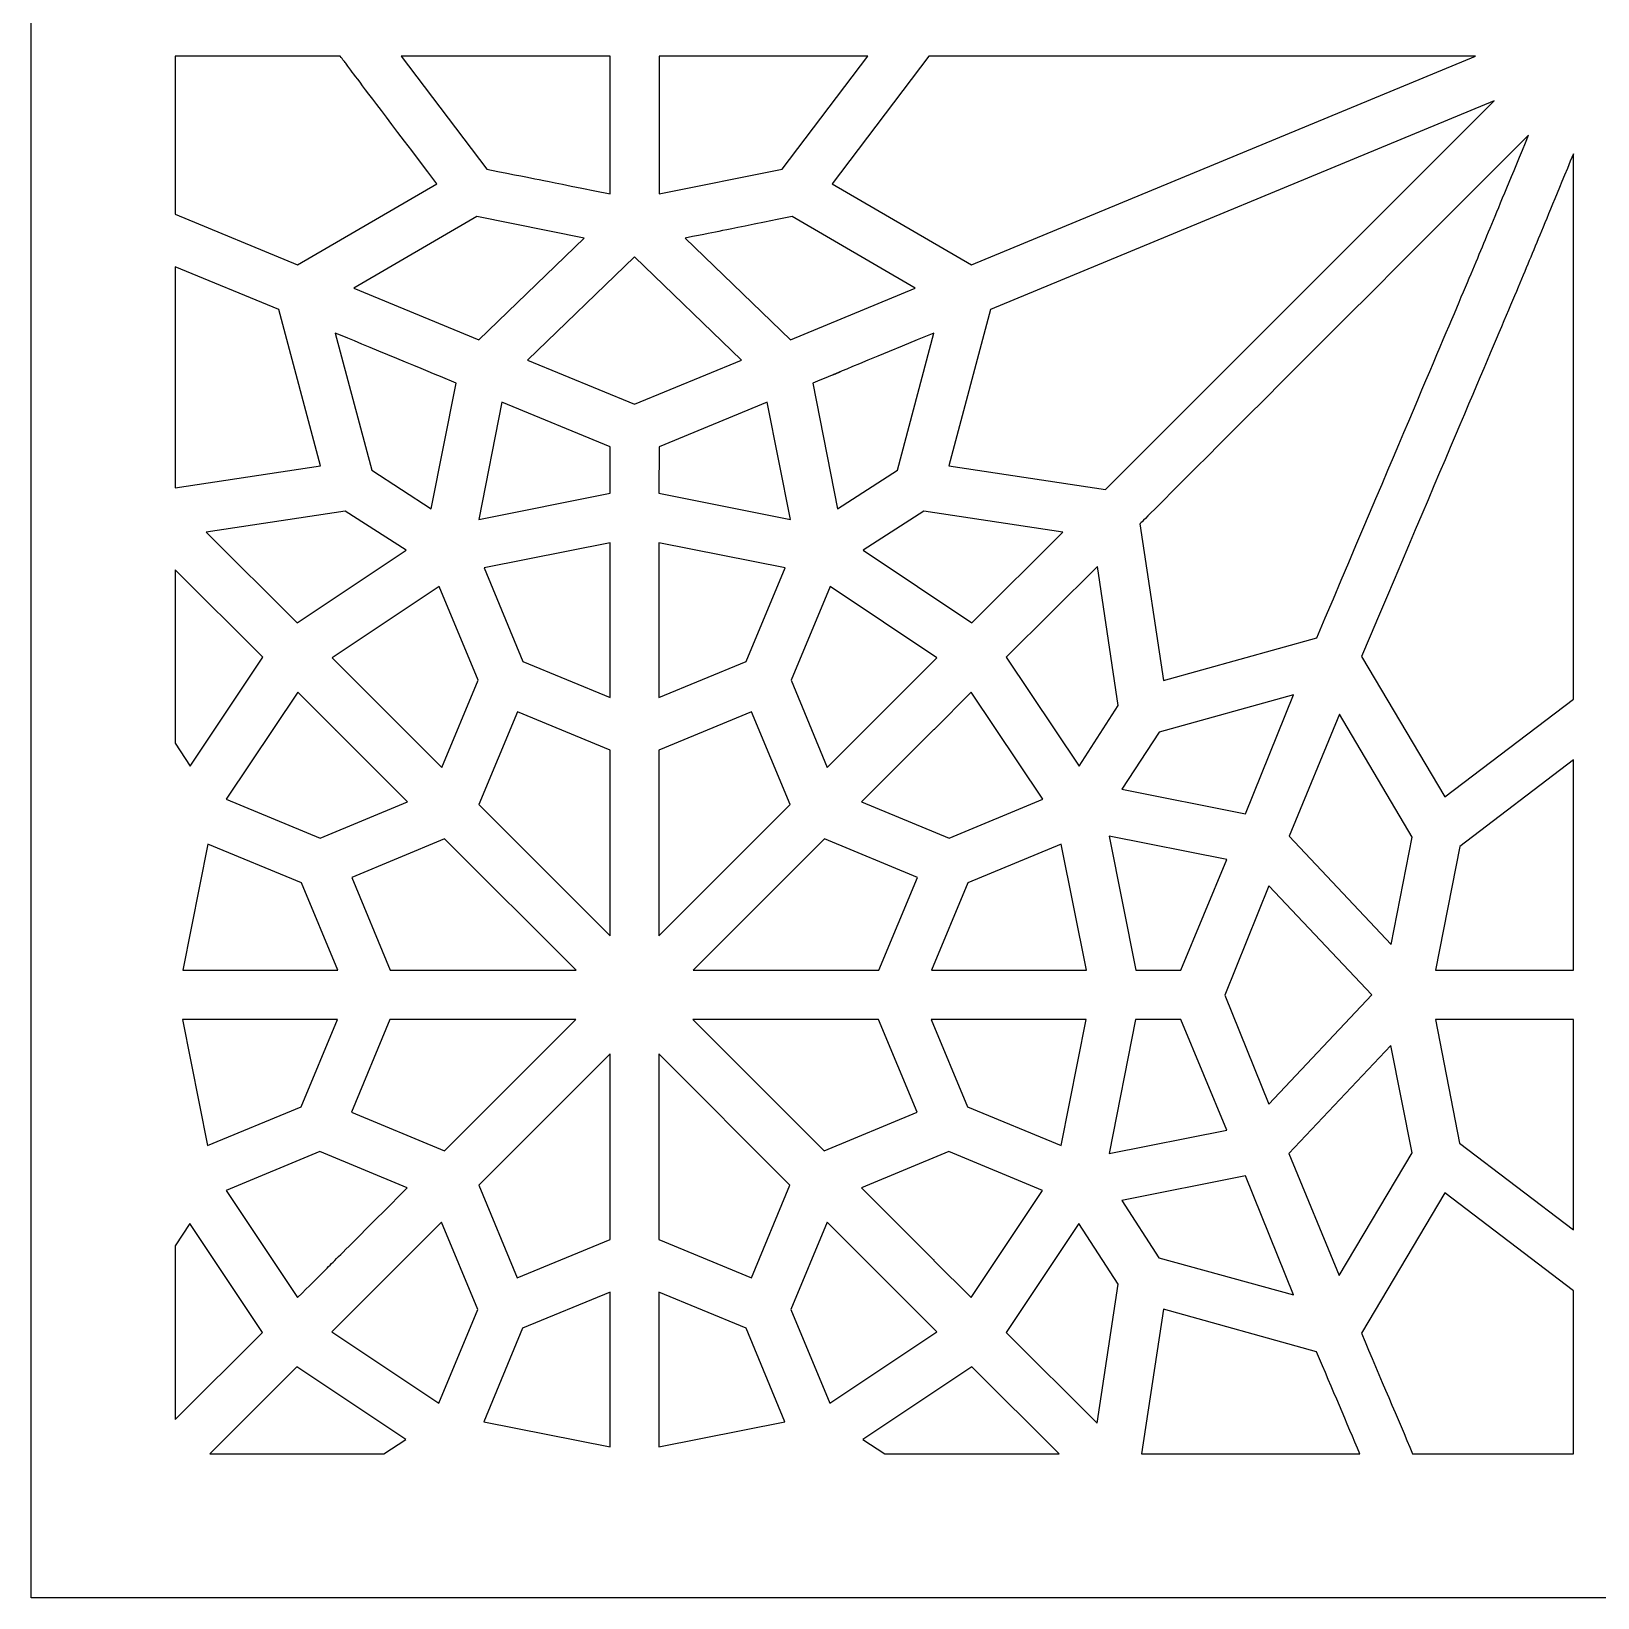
# Model space of a CAD drawing. Header units: millimetres. Extents: x -64 to 64, y -64 to 64.
# Drawn here: x -63.5 to -0.1, y -63.5 to -0.1 of the extents above; entities that cross this region are included whole.
import ezdxf

# ---------------------------------------------------------------- set-up
doc = ezdxf.new("R2010")
doc.units = ezdxf.units.MM
doc.header["$MEASUREMENT"] = 0
doc.layers.add('layer 1', color=7, linetype='Continuous')

msp = doc.modelspace()

# ---------------------------------------------------------------- linework, layer by layer
at = {"layer": 'layer 1', "color": 250}
for points, knots in [([(-63.5, 63.5), (-63.5, 63.5), (-63.5, -63.5), (-63.5, -63.5), (-63.5, -63.5), (-63.5, -63.5), (63.5, -63.5), (63.5, -63.5), (63.5, -63.5), (63.5, -63.5), (63.5, 63.5), (63.5, 63.5), (63.5, 63.5), (63.5, 63.5), (-63.5, 63.5), (-63.5, 63.5)], [0, 0, 0, 0, 0.2, 0.2, 0.2, 0.2, 0.4, 0.4, 0.4, 0.4, 0.6, 0.6, 0.6, 0.6, 1, 1, 1, 1]), ([(-57.6756, -1.1134), (-57.6756, -1.1134), (-51.0042, -1.1134), (-51.0042, -1.1134), (-51.0042, -1.1134), (-50.5157, -1.7586), (-51.1252, -0.9521), (-47.0929, -6.2879), (-47.0929, -6.2879), (-47.0929, -6.2879), (-52.7336, -9.5585), (-52.7336, -9.5585), (-52.7336, -9.5585), (-52.7336, -9.5585), (-57.6756, -7.511), (-57.6756, -7.511), (-57.6756, -7.511), (-57.6756, -7.511), (-57.6756, -1.1134), (-57.6756, -1.1134)], [0, 0, 0, 0, 0.1666667, 0.1666667, 0.1666667, 0.1666667, 0.3333333, 0.3333333, 0.3333333, 0.3333333, 0.5, 0.5, 0.5, 0.5, 0.6666667, 0.6666667, 0.6666667, 0.6666667, 1, 1, 1, 1]), ([(-45.0722, -5.6921), (-45.0722, -5.6921), (-48.5355, -1.1134), (-48.5355, -1.1134), (-48.5355, -1.1134), (-48.5355, -1.1134), (-40.0856, -1.1134), (-40.0856, -1.1134), (-40.0856, -1.1134), (-40.0856, -1.1134), (-40.0856, -6.6911), (-40.0856, -6.6911), (-40.0856, -6.6911), (-43.6745, -5.9697), (-42.4691, -6.2117), (-45.0722, -5.6921)], [0, 0, 0, 0, 0.2, 0.2, 0.2, 0.2, 0.4, 0.4, 0.4, 0.4, 0.6, 0.6, 0.6, 0.6, 1, 1, 1, 1]), ([(-38.1007, -1.1134), (-38.1007, -1.1134), (-29.6508, -1.1134), (-29.6508, -1.1134), (-29.6508, -1.1134), (-29.6508, -1.1134), (-33.1141, -5.6921), (-33.1141, -5.6921), (-33.1141, -5.6921), (-33.1141, -5.6921), (-38.1007, -6.6911), (-38.1007, -6.6911), (-38.1007, -6.6911), (-38.1007, -6.6911), (-38.1007, -1.1134), (-38.1007, -1.1134)], [0, 0, 0, 0, 0.2, 0.2, 0.2, 0.2, 0.4, 0.4, 0.4, 0.4, 0.6, 0.6, 0.6, 0.6, 1, 1, 1, 1]), ([(-27.1822, -1.1134), (-17.7239, -1.1134), (-23.1186, -1.1134), (-5.0669, -1.1134), (-5.0669, -1.1134), (-5.0669, -1.1134), (-25.4526, -9.5585), (-25.4526, -9.5585), (-25.4526, -9.5585), (-25.4526, -9.5585), (-31.0937, -6.2879), (-31.0937, -6.2879), (-31.0937, -6.2879), (-31.0937, -6.2879), (-27.1822, -1.1134), (-27.1822, -1.1134)], [0, 0, 0, 0, 0.2, 0.2, 0.2, 0.2, 0.4, 0.4, 0.4, 0.4, 0.6, 0.6, 0.6, 0.6, 1, 1, 1, 1]), ([(-26.3804, -17.6943), (-26.3804, -17.6943), (-24.6955, -11.3728), (-24.6955, -11.3728), (-24.6955, -11.3728), (-24.6955, -11.3728), (-4.3099, -2.9277), (-4.3099, -2.9277), (-4.3099, -2.9277), (-4.3099, -2.9277), (-20.0314, -18.6577), (-20.0314, -18.6577), (-20.0314, -18.6577), (-20.0314, -18.6577), (-26.3804, -17.6943), (-26.3804, -17.6943)], [0, 0, 0, 0, 0.2, 0.2, 0.2, 0.2, 0.4, 0.4, 0.4, 0.4, 0.6, 0.6, 0.6, 0.6, 1, 1, 1, 1]), ([(-11.4921, -24.6613), (-11.4921, -24.6613), (-17.6837, -26.3814), (-17.6837, -26.3814), (-17.6837, -26.3814), (-17.6837, -26.3814), (-18.6425, -20.0466), (-18.6425, -20.0466), (-18.6425, -20.0466), (-18.6425, -20.0466), (-18.814, -20.2138), (-2.9168, -4.3124), (-2.9168, -4.3124), (-5.7662, -11.1982), (-4.0234, -7.0587), (-11.4921, -24.6613)], [0, 0, 0, 0, 0.2, 0.2, 0.2, 0.2, 0.4, 0.4, 0.4, 0.4, 0.6, 0.6, 0.6, 0.6, 1, 1, 1, 1]), ([(-6.308, -31.0949), (-6.308, -31.0949), (-9.6732, -25.4095), (-9.6732, -25.4095), (-9.6732, -25.4095), (-2.0877, -7.5198), (-3.8305, -11.6597), (-1.1067, -5.0736), (-1.1067, -5.0736), (-1.1067, -5.0736), (-1.1021, -27.1343), (-1.1021, -27.1343), (-1.1021, -27.1343), (-1.1021, -27.1343), (-6.308, -31.0949), (-6.308, -31.0949)], [0, 0, 0, 0, 0.2, 0.2, 0.2, 0.2, 0.4, 0.4, 0.4, 0.4, 0.6, 0.6, 0.6, 0.6, 1, 1, 1, 1]), ([(-45.3992, -12.5959), (-45.3992, -12.5959), (-50.4486, -10.504), (-50.4486, -10.504), (-50.4486, -10.504), (-50.4486, -10.504), (-45.471, -7.614), (-45.471, -7.614), (-45.471, -7.614), (-45.471, -7.614), (-41.1339, -8.4832), (-41.1339, -8.4832), (-41.1339, -8.4832), (-41.1339, -8.4832), (-45.3992, -12.5959), (-45.3992, -12.5959)], [0, 0, 0, 0, 0.2, 0.2, 0.2, 0.2, 0.4, 0.4, 0.4, 0.4, 0.6, 0.6, 0.6, 0.6, 1, 1, 1, 1]), ([(-32.7154, -7.614), (-32.7154, -7.614), (-27.7379, -10.504), (-27.7379, -10.504), (-27.7379, -10.504), (-27.7379, -10.504), (-32.7827, -12.5959), (-32.7827, -12.5959), (-32.7827, -12.5959), (-32.7827, -12.5959), (-37.048, -8.4832), (-37.048, -8.4832), (-37.048, -8.4832), (-35.2917, -8.1294), (-36.1965, -8.3129), (-32.7154, -7.614)], [0, 0, 0, 0, 0.2, 0.2, 0.2, 0.2, 0.4, 0.4, 0.4, 0.4, 0.6, 0.6, 0.6, 0.6, 1, 1, 1, 1]), ([(-43.4235, -13.4158), (-43.4235, -13.4158), (-39.0908, -9.2403), (-39.0908, -9.2403), (-39.0908, -9.2403), (-39.0908, -9.2403), (-34.7629, -13.4158), (-34.7629, -13.4158), (-34.7629, -13.4158), (-34.7629, -13.4158), (-39.0908, -15.2079), (-39.0908, -15.2079), (-39.0908, -15.2079), (-39.0908, -15.2079), (-43.4235, -13.4158), (-43.4235, -13.4158)], [0, 0, 0, 0, 0.2, 0.2, 0.2, 0.2, 0.4, 0.4, 0.4, 0.4, 0.6, 0.6, 0.6, 0.6, 1, 1, 1, 1]), ([(-57.6756, -9.6389), (-57.6756, -9.6389), (-53.4907, -11.3728), (-53.4907, -11.3728), (-53.4907, -11.3728), (-53.4907, -11.3728), (-51.8062, -17.6943), (-51.8062, -17.6943), (-51.8062, -17.6943), (-51.8062, -17.6943), (-57.6756, -18.5861), (-57.6756, -18.5861), (-57.6756, -18.5861), (-57.6756, -18.5861), (-57.6756, -9.6389), (-57.6756, -9.6389)], [0, 0, 0, 0, 0.2, 0.2, 0.2, 0.2, 0.4, 0.4, 0.4, 0.4, 0.6, 0.6, 0.6, 0.6, 1, 1, 1, 1]), ([(-46.3088, -14.3524), (-46.3088, -14.3524), (-47.3169, -19.4328), (-47.3169, -19.4328), (-47.3169, -19.4328), (-47.3169, -19.4328), (-49.7273, -17.8781), (-49.7273, -17.8781), (-49.7273, -17.8781), (-49.7273, -17.8781), (-51.2057, -12.3229), (-51.2057, -12.3229), (-51.2057, -12.3229), (-50.8114, -12.4841), (-47.3349, -13.922), (-46.9451, -14.0836), (-46.9451, -14.0836), (-46.9451, -14.0836), (-46.9494, -14.0878), (-46.9494, -14.0878), (-46.9494, -14.0878), (-46.9494, -14.0878), (-46.3088, -14.3524), (-46.3088, -14.3524)], [0, 0, 0, 0, 0.1428571, 0.1428571, 0.1428571, 0.1428571, 0.2857143, 0.2857143, 0.2857143, 0.2857143, 0.4285714, 0.4285714, 0.4285714, 0.4285714, 0.5714286, 0.5714286, 0.5714286, 0.5714286, 0.7142857, 0.7142857, 0.7142857, 0.7142857, 1, 1, 1, 1]), ([(-26.9804, -12.3229), (-26.9804, -12.3229), (-28.4593, -17.8781), (-28.4593, -17.8781), (-28.4593, -17.8781), (-28.4593, -17.8781), (-30.8829, -19.4419), (-30.8829, -19.4419), (-30.8829, -19.4419), (-30.8829, -19.4419), (-31.882, -14.357), (-31.882, -14.357), (-31.882, -14.357), (-28.5126, -12.9526), (-34.6373, -15.4894), (-26.9804, -12.3229)], [0, 0, 0, 0, 0.2, 0.2, 0.2, 0.2, 0.4, 0.4, 0.4, 0.4, 0.6, 0.6, 0.6, 0.6, 1, 1, 1, 1]), ([(-44.4585, -15.1183), (-44.4585, -15.1183), (-40.0856, -16.9284), (-40.0856, -16.9284), (-40.0856, -16.9284), (-40.0856, -16.9284), (-40.0856, -18.8101), (-40.0856, -18.8101), (-40.0856, -18.8101), (-40.0856, -18.8101), (-45.3992, -19.8674), (-45.3992, -19.8674), (-45.3992, -19.8674), (-45.3992, -19.8674), (-44.4585, -15.1183), (-44.4585, -15.1183)], [0, 0, 0, 0, 0.2, 0.2, 0.2, 0.2, 0.4, 0.4, 0.4, 0.4, 0.6, 0.6, 0.6, 0.6, 1, 1, 1, 1]), ([(-32.7827, -19.8674), (-32.7827, -19.8674), (-38.1052, -18.8101), (-38.1052, -18.8101), (-38.1052, -18.8101), (-38.1052, -18.8101), (-38.1007, -16.9284), (-38.1007, -16.9284), (-38.1007, -16.9284), (-38.1007, -16.9284), (-33.728, -15.1183), (-33.728, -15.1183), (-33.728, -15.1183), (-33.728, -15.1183), (-32.7827, -19.8674), (-32.7827, -19.8674)], [0, 0, 0, 0, 0.2, 0.2, 0.2, 0.2, 0.4, 0.4, 0.4, 0.4, 0.6, 0.6, 0.6, 0.6, 1, 1, 1, 1]), ([(-50.7982, -19.527), (-50.7982, -19.527), (-48.3384, -21.1085), (-48.3384, -21.1085), (-48.3384, -21.1085), (-48.3384, -21.1085), (-52.7472, -24.052), (-52.7472, -24.052), (-52.7472, -24.052), (-52.7472, -24.052), (-56.4256, -20.3824), (-56.4256, -20.3824), (-56.4256, -20.3824), (-56.4256, -20.3824), (-50.7982, -19.527), (-50.7982, -19.527)], [0, 0, 0, 0, 0.2, 0.2, 0.2, 0.2, 0.4, 0.4, 0.4, 0.4, 0.6, 0.6, 0.6, 0.6, 1, 1, 1, 1]), ([(-29.8479, -21.1085), (-29.8479, -21.1085), (-27.3883, -19.527), (-27.3883, -19.527), (-27.3883, -19.527), (-27.3883, -19.527), (-21.7611, -20.3824), (-21.7611, -20.3824), (-21.7611, -20.3824), (-21.7611, -20.3824), (-25.4392, -24.052), (-25.4392, -24.052), (-25.4392, -24.052), (-25.4392, -24.052), (-29.8479, -21.1085), (-29.8479, -21.1085)], [0, 0, 0, 0, 0.2, 0.2, 0.2, 0.2, 0.4, 0.4, 0.4, 0.4, 0.6, 0.6, 0.6, 0.6, 1, 1, 1, 1]), ([(-43.6116, -25.611), (-43.6116, -25.611), (-45.1842, -21.8253), (-45.1842, -21.8253), (-45.1842, -21.8253), (-45.1842, -21.8253), (-40.0856, -20.8128), (-40.0856, -20.8128), (-40.0856, -20.8128), (-40.0856, -20.8128), (-40.0809, -27.076), (-40.0809, -27.076), (-40.0809, -27.076), (-40.0809, -27.076), (-43.6116, -25.611), (-43.6116, -25.611)], [0, 0, 0, 0, 0.2, 0.2, 0.2, 0.2, 0.4, 0.4, 0.4, 0.4, 0.6, 0.6, 0.6, 0.6, 1, 1, 1, 1]), ([(-33.0021, -21.8253), (-33.0021, -21.8253), (-34.5748, -25.611), (-34.5748, -25.611), (-34.5748, -25.611), (-34.5748, -25.611), (-38.1052, -27.076), (-38.1052, -27.076), (-38.1052, -27.076), (-38.1052, -27.076), (-38.1052, -20.8082), (-38.1052, -20.8082), (-38.1052, -20.8082), (-38.1052, -20.8082), (-33.0021, -21.8253), (-33.0021, -21.8253)], [0, 0, 0, 0, 0.2, 0.2, 0.2, 0.2, 0.4, 0.4, 0.4, 0.4, 0.6, 0.6, 0.6, 0.6, 1, 1, 1, 1]), ([(-57.6756, -21.9103), (-57.6756, -21.9103), (-54.1359, -25.4363), (-54.1359, -25.4363), (-54.1359, -25.4363), (-54.1359, -25.4363), (-57.0796, -29.8493), (-57.0796, -29.8493), (-57.0796, -29.8493), (-57.0796, -29.8493), (-57.6756, -28.9264), (-57.6756, -28.9264), (-57.6756, -28.9264), (-57.6756, -28.9264), (-57.6756, -21.9103), (-57.6756, -21.9103)], [0, 0, 0, 0, 0.2, 0.2, 0.2, 0.2, 0.4, 0.4, 0.4, 0.4, 0.6, 0.6, 0.6, 0.6, 1, 1, 1, 1]), ([(-21.1067, -29.8493), (-21.1067, -29.8493), (-24.0503, -25.4406), (-24.0503, -25.4406), (-24.0503, -25.4406), (-24.0503, -25.4406), (-20.3673, -21.7671), (-20.3673, -21.7671), (-20.3673, -21.7671), (-20.3673, -21.7671), (-19.521, -27.3985), (-19.521, -27.3985), (-19.521, -27.3985), (-19.521, -27.3985), (-21.1067, -29.8493), (-21.1067, -29.8493)], [0, 0, 0, 0, 0.2, 0.2, 0.2, 0.2, 0.4, 0.4, 0.4, 0.4, 0.6, 0.6, 0.6, 0.6, 1, 1, 1, 1]), ([(-45.4261, -26.3726), (-45.4261, -26.3726), (-46.8912, -29.9029), (-46.8912, -29.9029), (-46.8912, -29.9029), (-46.8912, -29.9029), (-51.3312, -25.4677), (-51.3312, -25.4677), (-51.3312, -25.4677), (-51.3312, -25.4677), (-46.9988, -22.5778), (-46.9988, -22.5778), (-46.9988, -22.5778), (-46.9988, -22.5778), (-45.4261, -26.3726), (-45.4261, -26.3726)], [0, 0, 0, 0, 0.2, 0.2, 0.2, 0.2, 0.4, 0.4, 0.4, 0.4, 0.6, 0.6, 0.6, 0.6, 1, 1, 1, 1]), ([(-31.1831, -22.5778), (-31.1831, -22.5778), (-26.8552, -25.4677), (-26.8552, -25.4677), (-26.8552, -25.4677), (-26.8552, -25.4677), (-31.2951, -29.9029), (-31.2951, -29.9029), (-31.2951, -29.9029), (-31.2951, -29.9029), (-32.7601, -26.3726), (-32.7601, -26.3726), (-32.7601, -26.3726), (-32.7601, -26.3726), (-31.1831, -22.5778), (-31.1831, -22.5778)], [0, 0, 0, 0, 0.2, 0.2, 0.2, 0.2, 0.4, 0.4, 0.4, 0.4, 0.6, 0.6, 0.6, 0.6, 1, 1, 1, 1]), ([(-52.7203, -26.852), (-52.7203, -26.852), (-51.1744, -28.3975), (-51.1744, -28.3975), (-51.1744, -28.3975), (-51.1744, -28.3975), (-51.1834, -28.4022), (-51.1834, -28.4022), (-51.1834, -28.4022), (-51.1834, -28.4022), (-51.1744, -28.411), (-51.1744, -28.411), (-51.1744, -28.411), (-51.1744, -28.411), (-51.1699, -28.4022), (-51.1699, -28.4022), (-51.1699, -28.4022), (-51.1699, -28.4022), (-48.2801, -31.2917), (-48.2801, -31.2917), (-48.2801, -31.2917), (-48.2801, -31.2917), (-51.8196, -32.7613), (-51.8196, -32.7613), (-51.8196, -32.7613), (-51.8196, -32.7613), (-55.6099, -31.1845), (-55.6099, -31.1845), (-55.6099, -31.1845), (-55.6099, -31.1845), (-52.7203, -26.852), (-52.7203, -26.852)], [0, 0, 0, 0, 0.1111111, 0.1111111, 0.1111111, 0.1111111, 0.2222222, 0.2222222, 0.2222222, 0.2222222, 0.3333333, 0.3333333, 0.3333333, 0.3333333, 0.4444444, 0.4444444, 0.4444444, 0.4444444, 0.5555556, 0.5555556, 0.5555556, 0.5555556, 0.6666667, 0.6666667, 0.6666667, 0.6666667, 0.7777778, 0.7777778, 0.7777778, 0.7777778, 1, 1, 1, 1]), ([(-29.9062, -31.2917), (-29.9062, -31.2917), (-26.985, -28.3708), (-26.985, -28.3708), (-26.985, -28.3708), (-26.985, -28.3708), (-26.9759, -28.3799), (-26.9759, -28.3799), (-26.9759, -28.3799), (-26.9759, -28.3799), (-26.9716, -28.3708), (-26.9716, -28.3708), (-26.9716, -28.3708), (-26.9716, -28.3708), (-26.9759, -28.362), (-26.9759, -28.362), (-26.9759, -28.362), (-26.9759, -28.362), (-25.4663, -26.852), (-25.4663, -26.852), (-25.4663, -26.852), (-25.4663, -26.852), (-22.5764, -31.1845), (-22.5764, -31.1845), (-22.5764, -31.1845), (-22.5764, -31.1845), (-26.3666, -32.7613), (-26.3666, -32.7613), (-26.3666, -32.7613), (-26.3666, -32.7613), (-29.9062, -31.2917), (-29.9062, -31.2917)], [0, 0, 0, 0, 0.1111111, 0.1111111, 0.1111111, 0.1111111, 0.2222222, 0.2222222, 0.2222222, 0.2222222, 0.3333333, 0.3333333, 0.3333333, 0.3333333, 0.4444444, 0.4444444, 0.4444444, 0.4444444, 0.5555556, 0.5555556, 0.5555556, 0.5555556, 0.6666667, 0.6666667, 0.6666667, 0.6666667, 0.7777778, 0.7777778, 0.7777778, 0.7777778, 1, 1, 1, 1]), ([(-19.3728, -30.7855), (-19.3728, -30.7855), (-17.8721, -28.4694), (-17.8721, -28.4694), (-17.8721, -28.4694), (-17.8721, -28.4694), (-12.4241, -26.9596), (-12.4241, -26.9596), (-12.4241, -26.9596), (-12.4241, -26.9596), (-14.3683, -31.7803), (-14.3683, -31.7803), (-14.3683, -31.7803), (-14.3683, -31.7803), (-19.3728, -30.7855), (-19.3728, -30.7855)], [0, 0, 0, 0, 0.2, 0.2, 0.2, 0.2, 0.4, 0.4, 0.4, 0.4, 0.6, 0.6, 0.6, 0.6, 1, 1, 1, 1]), ([(-40.0809, -36.7174), (-40.0809, -36.7174), (-45.3902, -31.404), (-45.3902, -31.404), (-45.3902, -31.404), (-45.3902, -31.404), (-43.8267, -27.6497), (-43.8267, -27.6497), (-43.8267, -27.6497), (-43.8267, -27.6497), (-40.0809, -29.1998), (-40.0809, -29.1998), (-40.0809, -29.1998), (-40.0809, -29.1998), (-40.0809, -36.7174), (-40.0809, -36.7174)], [0, 0, 0, 0, 0.2, 0.2, 0.2, 0.2, 0.4, 0.4, 0.4, 0.4, 0.6, 0.6, 0.6, 0.6, 1, 1, 1, 1]), ([(-34.3597, -27.6497), (-34.3597, -27.6497), (-32.7961, -31.404), (-32.7961, -31.404), (-32.7961, -31.404), (-32.7961, -31.404), (-38.1052, -36.7174), (-38.1052, -36.7174), (-38.1052, -36.7174), (-38.1052, -36.7174), (-38.1052, -29.2039), (-38.1052, -29.2039), (-38.1052, -29.2039), (-38.1052, -29.2039), (-34.3597, -27.6497), (-34.3597, -27.6497)], [0, 0, 0, 0, 0.2, 0.2, 0.2, 0.2, 0.4, 0.4, 0.4, 0.4, 0.6, 0.6, 0.6, 0.6, 1, 1, 1, 1]), ([(-8.4769, -37.0625), (-8.4769, -37.0625), (-12.6122, -32.6898), (-12.6122, -32.6898), (-12.6122, -32.6898), (-12.6122, -32.6898), (-10.5692, -27.7527), (-10.5692, -27.7527), (-10.5692, -27.7527), (-10.5692, -27.7527), (-7.6256, -32.7212), (-7.6256, -32.7212), (-7.6256, -32.7212), (-7.6256, -32.7212), (-8.4769, -37.0625), (-8.4769, -37.0625)], [0, 0, 0, 0, 0.2, 0.2, 0.2, 0.2, 0.4, 0.4, 0.4, 0.4, 0.6, 0.6, 0.6, 0.6, 1, 1, 1, 1]), ([(-1.1021, -38.1106), (-1.1021, -38.1106), (-6.6802, -38.1106), (-6.6802, -38.1106), (-6.6802, -38.1106), (-6.6802, -38.1106), (-5.6988, -33.0973), (-5.6988, -33.0973), (-5.6988, -33.0973), (-5.6988, -33.0973), (-1.1021, -29.5985), (-1.1021, -29.5985), (-1.1021, -29.5985), (-1.1021, -29.5985), (-1.1021, -38.1106), (-1.1021, -38.1106)], [0, 0, 0, 0, 0.2, 0.2, 0.2, 0.2, 0.4, 0.4, 0.4, 0.4, 0.6, 0.6, 0.6, 0.6, 1, 1, 1, 1]), ([(-48.9791, -38.1106), (-48.9791, -38.1106), (-50.5336, -34.3563), (-50.5336, -34.3563), (-50.5336, -34.3563), (-50.5336, -34.3563), (-46.7791, -32.7928), (-46.7791, -32.7928), (-46.7791, -32.7928), (-46.7791, -32.7928), (-41.4609, -38.1106), (-41.4609, -38.1106), (-41.4609, -38.1106), (-41.4609, -38.1106), (-48.9791, -38.1106), (-48.9791, -38.1106)], [0, 0, 0, 0, 0.2, 0.2, 0.2, 0.2, 0.4, 0.4, 0.4, 0.4, 0.6, 0.6, 0.6, 0.6, 1, 1, 1, 1]), ([(-31.4071, -32.7928), (-31.4071, -32.7928), (-27.6479, -34.3563), (-27.6479, -34.3563), (-27.6479, -34.3563), (-27.6479, -34.3563), (-29.2028, -38.1063), (-29.2028, -38.1063), (-29.2028, -38.1063), (-29.2028, -38.1063), (-36.7253, -38.1106), (-36.7253, -38.1106), (-36.7253, -38.1106), (-36.7253, -38.1106), (-31.4071, -32.7928), (-31.4071, -32.7928)], [0, 0, 0, 0, 0.2, 0.2, 0.2, 0.2, 0.4, 0.4, 0.4, 0.4, 0.6, 0.6, 0.6, 0.6, 1, 1, 1, 1]), ([(-15.1257, -33.6306), (-15.1257, -33.6306), (-16.9848, -38.1106), (-16.9848, -38.1106), (-16.9848, -38.1106), (-16.9848, -38.1106), (-18.8083, -38.1106), (-18.8083, -38.1106), (-18.8083, -38.1106), (-18.8083, -38.1106), (-19.8882, -32.6853), (-19.8882, -32.6853), (-19.8882, -32.6853), (-19.8882, -32.6853), (-15.1257, -33.6306), (-15.1257, -33.6306)], [0, 0, 0, 0, 0.2, 0.2, 0.2, 0.2, 0.4, 0.4, 0.4, 0.4, 0.6, 0.6, 0.6, 0.6, 1, 1, 1, 1]), ([(-52.5723, -34.5758), (-52.5723, -34.5758), (-51.1026, -38.1106), (-51.1026, -38.1106), (-51.1026, -38.1106), (-51.1026, -38.1106), (-57.3752, -38.1106), (-57.3752, -38.1106), (-57.3752, -38.1106), (-57.3752, -38.1106), (-56.3582, -33.0035), (-56.3582, -33.0035), (-56.3582, -33.0035), (-56.3582, -33.0035), (-52.5723, -34.5758), (-52.5723, -34.5758)], [0, 0, 0, 0, 0.2, 0.2, 0.2, 0.2, 0.4, 0.4, 0.4, 0.4, 0.6, 0.6, 0.6, 0.6, 1, 1, 1, 1]), ([(-27.0792, -38.1063), (-27.0792, -38.1063), (-25.6141, -34.5758), (-25.6141, -34.5758), (-25.6141, -34.5758), (-25.6141, -34.5758), (-21.8281, -33.0035), (-21.8281, -33.0035), (-21.8281, -33.0035), (-21.8281, -33.0035), (-20.8111, -38.1106), (-20.8111, -38.1106), (-20.8111, -38.1106), (-20.8111, -38.1106), (-27.0792, -38.1063), (-27.0792, -38.1063)], [0, 0, 0, 0, 0.2, 0.2, 0.2, 0.2, 0.4, 0.4, 0.4, 0.4, 0.6, 0.6, 0.6, 0.6, 1, 1, 1, 1]), ([(-15.2061, -39.1142), (-15.2061, -39.1142), (-13.4228, -34.688), (-13.4228, -34.688), (-13.4228, -34.688), (-13.4228, -34.688), (-9.2562, -39.1009), (-9.2562, -39.1009), (-9.2562, -39.1009), (-9.2562, -39.1009), (-13.4274, -43.5229), (-13.4274, -43.5229), (-13.4274, -43.5229), (-13.4274, -43.5229), (-15.2061, -39.1142), (-15.2061, -39.1142)], [0, 0, 0, 0, 0.2, 0.2, 0.2, 0.2, 0.4, 0.4, 0.4, 0.4, 0.6, 0.6, 0.6, 0.6, 1, 1, 1, 1]), ([(-51.1163, -40.1045), (-51.1163, -40.1045), (-52.5767, -43.6348), (-52.5767, -43.6348), (-52.5767, -43.6348), (-52.5767, -43.6348), (-56.3672, -45.2074), (-56.3672, -45.2074), (-56.3672, -45.2074), (-56.3672, -45.2074), (-57.3797, -40.0999), (-57.3797, -40.0999), (-57.3797, -40.0999), (-57.3797, -40.0999), (-51.1163, -40.1045), (-51.1163, -40.1045)], [0, 0, 0, 0, 0.2, 0.2, 0.2, 0.2, 0.4, 0.4, 0.4, 0.4, 0.6, 0.6, 0.6, 0.6, 1, 1, 1, 1]), ([(-50.5426, -43.8541), (-50.5426, -43.8541), (-48.9882, -40.1045), (-48.9882, -40.1045), (-48.9882, -40.1045), (-48.9882, -40.1045), (-41.47, -40.0999), (-41.47, -40.0999), (-41.47, -40.0999), (-41.47, -40.0999), (-46.7838, -45.4181), (-46.7838, -45.4181), (-46.7838, -45.4181), (-46.7838, -45.4181), (-50.5426, -43.8541), (-50.5426, -43.8541)], [0, 0, 0, 0, 0.2, 0.2, 0.2, 0.2, 0.4, 0.4, 0.4, 0.4, 0.6, 0.6, 0.6, 0.6, 1, 1, 1, 1]), ([(-29.2162, -40.0999), (-29.2162, -40.0999), (-27.6571, -43.8541), (-27.6571, -43.8541), (-27.6571, -43.8541), (-27.6571, -43.8541), (-31.4161, -45.4181), (-31.4161, -45.4181), (-31.4161, -45.4181), (-31.4161, -45.4181), (-36.7342, -40.0999), (-36.7342, -40.0999), (-36.7342, -40.0999), (-36.7342, -40.0999), (-29.2162, -40.0999), (-29.2162, -40.0999)], [0, 0, 0, 0, 0.2, 0.2, 0.2, 0.2, 0.4, 0.4, 0.4, 0.4, 0.6, 0.6, 0.6, 0.6, 1, 1, 1, 1]), ([(-25.623, -43.6348), (-25.623, -43.6348), (-27.088, -40.0999), (-27.088, -40.0999), (-27.088, -40.0999), (-27.088, -40.0999), (-20.8202, -40.0999), (-20.8202, -40.0999), (-20.8202, -40.0999), (-20.8202, -40.0999), (-21.8327, -45.2074), (-21.8327, -45.2074), (-21.8327, -45.2074), (-21.8327, -45.2074), (-25.623, -43.6348), (-25.623, -43.6348)], [0, 0, 0, 0, 0.2, 0.2, 0.2, 0.2, 0.4, 0.4, 0.4, 0.4, 0.6, 0.6, 0.6, 0.6, 1, 1, 1, 1]), ([(-18.8172, -40.0999), (-18.8172, -40.0999), (-16.9894, -40.0999), (-16.9894, -40.0999), (-16.9894, -40.0999), (-16.9894, -40.0999), (-15.1303, -44.5802), (-15.1303, -44.5802), (-15.1303, -44.5802), (-15.1303, -44.5802), (-19.8928, -45.5253), (-19.8928, -45.5253), (-19.8928, -45.5253), (-19.8928, -45.5253), (-18.8172, -40.0999), (-18.8172, -40.0999)], [0, 0, 0, 0, 0.2, 0.2, 0.2, 0.2, 0.4, 0.4, 0.4, 0.4, 0.6, 0.6, 0.6, 0.6, 1, 1, 1, 1]), ([(-1.1067, -48.6124), (-1.1067, -48.6124), (-5.7079, -45.1086), (-5.7079, -45.1086), (-5.7079, -45.1086), (-5.7079, -45.1086), (-6.689, -40.0999), (-6.689, -40.0999), (-6.689, -40.0999), (-6.689, -40.0999), (-1.1067, -40.0999), (-1.1067, -40.0999), (-1.1067, -40.0999), (-1.1067, -40.0999), (-1.1067, -48.6124), (-1.1067, -48.6124)], [0, 0, 0, 0, 0.2, 0.2, 0.2, 0.2, 0.4, 0.4, 0.4, 0.4, 0.6, 0.6, 0.6, 0.6, 1, 1, 1, 1]), ([(-8.4857, -41.1484), (-8.4857, -41.1484), (-7.6345, -45.4943), (-7.6345, -45.4943), (-7.6345, -45.4943), (-7.6345, -45.4943), (-10.578, -50.4581), (-10.578, -50.4581), (-10.578, -50.4581), (-10.578, -50.4581), (-12.6164, -45.521), (-12.6164, -45.521), (-12.6164, -45.521), (-12.6164, -45.521), (-8.4857, -41.1484), (-8.4857, -41.1484)], [0, 0, 0, 0, 0.2, 0.2, 0.2, 0.2, 0.4, 0.4, 0.4, 0.4, 0.6, 0.6, 0.6, 0.6, 1, 1, 1, 1]), ([(-40.0856, -49.011), (-40.0856, -49.011), (-43.8357, -50.5612), (-43.8357, -50.5612), (-43.8357, -50.5612), (-43.8357, -50.5612), (-45.3948, -46.8069), (-45.3948, -46.8069), (-45.3948, -46.8069), (-45.3948, -46.8069), (-40.0856, -41.4934), (-40.0856, -41.4934), (-40.0856, -41.4934), (-40.0856, -41.4934), (-40.0856, -49.011), (-40.0856, -49.011)], [0, 0, 0, 0, 0.2, 0.2, 0.2, 0.2, 0.4, 0.4, 0.4, 0.4, 0.6, 0.6, 0.6, 0.6, 1, 1, 1, 1]), ([(-34.3642, -50.5612), (-34.3642, -50.5612), (-38.1096, -49.011), (-38.1096, -49.011), (-38.1096, -49.011), (-38.1096, -49.011), (-38.1142, -41.4934), (-38.1142, -41.4934), (-38.1142, -41.4934), (-38.1142, -41.4934), (-32.805, -46.8069), (-32.805, -46.8069), (-32.805, -46.8069), (-32.805, -46.8069), (-34.3642, -50.5612), (-34.3642, -50.5612)], [0, 0, 0, 0, 0.2, 0.2, 0.2, 0.2, 0.4, 0.4, 0.4, 0.4, 0.6, 0.6, 0.6, 0.6, 1, 1, 1, 1]), ([(-51.8241, -45.4493), (-51.8241, -45.4493), (-48.2891, -46.9187), (-48.2891, -46.9187), (-48.2891, -46.9187), (-52.1915, -50.8254), (-50.7264, -49.3561), (-52.7246, -51.3588), (-52.7246, -51.3588), (-52.7246, -51.3588), (-55.6189, -47.0264), (-55.6189, -47.0264), (-55.6189, -47.0264), (-55.6189, -47.0264), (-51.8241, -45.4493), (-51.8241, -45.4493)], [0, 0, 0, 0, 0.2, 0.2, 0.2, 0.2, 0.4, 0.4, 0.4, 0.4, 0.6, 0.6, 0.6, 0.6, 1, 1, 1, 1]), ([(-26.985, -49.831), (-26.985, -49.831), (-26.9896, -49.8398), (-26.9896, -49.8398), (-26.9896, -49.8398), (-26.9896, -49.8398), (-29.9107, -46.9187), (-29.9107, -46.9187), (-29.9107, -46.9187), (-29.9107, -46.9187), (-26.3758, -45.4493), (-26.3758, -45.4493), (-26.3758, -45.4493), (-26.3758, -45.4493), (-22.581, -47.0264), (-22.581, -47.0264), (-22.581, -47.0264), (-22.581, -47.0264), (-25.4751, -51.3588), (-25.4751, -51.3588), (-25.4751, -51.3588), (-25.4751, -51.3588), (-26.985, -49.8489), (-26.985, -49.8489), (-26.985, -49.8489), (-26.985, -49.8489), (-26.9759, -49.8398), (-26.9759, -49.8398), (-26.9759, -49.8398), (-26.9759, -49.8398), (-26.985, -49.831), (-26.985, -49.831)], [0, 0, 0, 0, 0.1111111, 0.1111111, 0.1111111, 0.1111111, 0.2222222, 0.2222222, 0.2222222, 0.2222222, 0.3333333, 0.3333333, 0.3333333, 0.3333333, 0.4444444, 0.4444444, 0.4444444, 0.4444444, 0.5555556, 0.5555556, 0.5555556, 0.5555556, 0.6666667, 0.6666667, 0.6666667, 0.6666667, 0.7777778, 0.7777778, 0.7777778, 0.7777778, 1, 1, 1, 1]), ([(-14.3729, -46.4305), (-14.3729, -46.4305), (-12.4326, -51.2512), (-12.4326, -51.2512), (-12.4326, -51.2512), (-12.4326, -51.2512), (-17.8809, -49.7412), (-17.8809, -49.7412), (-17.8809, -49.7412), (-17.8809, -49.7412), (-19.3774, -47.4249), (-19.3774, -47.4249), (-19.3774, -47.4249), (-19.3774, -47.4249), (-14.3729, -46.4305), (-14.3729, -46.4305)], [0, 0, 0, 0, 0.2, 0.2, 0.2, 0.2, 0.4, 0.4, 0.4, 0.4, 0.6, 0.6, 0.6, 0.6, 1, 1, 1, 1]), ([(-1.1067, -57.6756), (-1.1067, -57.6756), (-7.6119, -57.6756), (-7.6119, -57.6756), (-7.6119, -57.6756), (-8.2123, -56.2645), (-8.8932, -54.6559), (-9.682, -52.8013), (-9.682, -52.8013), (-9.682, -52.8013), (-6.3126, -47.1159), (-6.3126, -47.1159), (-6.3126, -47.1159), (-6.3126, -47.1159), (-1.1067, -51.0766), (-1.1067, -51.0766), (-1.1067, -51.0766), (-1.1067, -51.0766), (-1.1067, -57.6756), (-1.1067, -57.6756)], [0, 0, 0, 0, 0.1666667, 0.1666667, 0.1666667, 0.1666667, 0.3333333, 0.3333333, 0.3333333, 0.3333333, 0.5, 0.5, 0.5, 0.5, 0.6666667, 0.6666667, 0.6666667, 0.6666667, 1, 1, 1, 1]), ([(-57.6756, -49.2665), (-57.6756, -49.2665), (-57.0885, -48.3613), (-57.0885, -48.3613), (-57.0885, -48.3613), (-57.0885, -48.3613), (-54.1449, -52.7699), (-54.1449, -52.7699), (-54.1449, -52.7699), (-54.1449, -52.7699), (-57.6756, -56.2959), (-57.6756, -56.2959), (-57.6756, -56.2959), (-57.6756, -56.2959), (-57.6756, -49.2665), (-57.6756, -49.2665)], [0, 0, 0, 0, 0.2, 0.2, 0.2, 0.2, 0.4, 0.4, 0.4, 0.4, 0.6, 0.6, 0.6, 0.6, 1, 1, 1, 1]), ([(-47.0078, -55.6326), (-47.0078, -55.6326), (-51.3357, -52.743), (-51.3357, -52.743), (-51.3357, -52.743), (-51.3357, -52.743), (-46.9001, -48.3077), (-46.9001, -48.3077), (-46.9001, -48.3077), (-46.9001, -48.3077), (-45.4308, -51.8382), (-45.4308, -51.8382), (-45.4308, -51.8382), (-45.4308, -51.8382), (-47.0078, -55.6326), (-47.0078, -55.6326)], [0, 0, 0, 0, 0.2, 0.2, 0.2, 0.2, 0.4, 0.4, 0.4, 0.4, 0.6, 0.6, 0.6, 0.6, 1, 1, 1, 1]), ([(-32.7692, -51.8382), (-32.7692, -51.8382), (-31.2996, -48.3077), (-31.2996, -48.3077), (-31.2996, -48.3077), (-31.2996, -48.3077), (-26.864, -52.743), (-26.864, -52.743), (-26.864, -52.743), (-26.864, -52.743), (-31.192, -55.6326), (-31.192, -55.6326), (-31.192, -55.6326), (-31.192, -55.6326), (-32.7692, -51.8382), (-32.7692, -51.8382)], [0, 0, 0, 0, 0.2, 0.2, 0.2, 0.2, 0.4, 0.4, 0.4, 0.4, 0.6, 0.6, 0.6, 0.6, 1, 1, 1, 1]), ([(-20.3768, -56.4437), (-20.3768, -56.4437), (-24.0549, -52.7699), (-24.0549, -52.7699), (-24.0549, -52.7699), (-24.0549, -52.7699), (-21.1113, -48.3613), (-21.1113, -48.3613), (-21.1113, -48.3613), (-21.1113, -48.3613), (-19.5252, -50.812), (-19.5252, -50.812), (-19.5252, -50.812), (-19.5252, -50.812), (-20.3768, -56.4437), (-20.3768, -56.4437)], [0, 0, 0, 0, 0.2, 0.2, 0.2, 0.2, 0.4, 0.4, 0.4, 0.4, 0.6, 0.6, 0.6, 0.6, 1, 1, 1, 1]), ([(-40.0856, -57.4026), (-40.0856, -57.4026), (-45.1932, -56.3855), (-45.1932, -56.3855), (-45.1932, -56.3855), (-45.1932, -56.3855), (-43.6205, -52.5996), (-43.6205, -52.5996), (-43.6205, -52.5996), (-43.6205, -52.5996), (-40.0856, -51.1347), (-40.0856, -51.1347), (-40.0856, -51.1347), (-40.0856, -51.1347), (-40.0856, -57.4026), (-40.0856, -57.4026)], [0, 0, 0, 0, 0.2, 0.2, 0.2, 0.2, 0.4, 0.4, 0.4, 0.4, 0.6, 0.6, 0.6, 0.6, 1, 1, 1, 1]), ([(-38.1096, -57.398), (-38.1096, -57.398), (-38.1096, -51.1347), (-38.1096, -51.1347), (-38.1096, -51.1347), (-38.1096, -51.1347), (-34.5792, -52.5996), (-34.5792, -52.5996), (-34.5792, -52.5996), (-34.5792, -52.5996), (-33.0066, -56.3855), (-33.0066, -56.3855), (-33.0066, -56.3855), (-33.0066, -56.3855), (-38.1096, -57.398), (-38.1096, -57.398)], [0, 0, 0, 0, 0.2, 0.2, 0.2, 0.2, 0.4, 0.4, 0.4, 0.4, 0.6, 0.6, 0.6, 0.6, 1, 1, 1, 1]), ([(-18.5752, -57.6756), (-18.5752, -57.6756), (-17.6929, -51.829), (-17.6929, -51.829), (-17.6929, -51.829), (-17.6929, -51.829), (-11.4963, -53.5496), (-11.4963, -53.5496), (-11.4963, -53.5496), (-10.8469, -55.0817), (-10.269, -56.448), (-9.7444, -57.6756), (-9.7444, -57.6756), (-9.7444, -57.6756), (-18.5752, -57.6756), (-18.5752, -57.6756)], [0, 0, 0, 0, 0.2, 0.2, 0.2, 0.2, 0.4, 0.4, 0.4, 0.4, 0.6, 0.6, 0.6, 0.6, 1, 1, 1, 1]), ([(-49.2344, -57.6756), (-49.2344, -57.6756), (-56.282, -57.6756), (-56.282, -57.6756), (-56.282, -57.6756), (-56.282, -57.6756), (-52.7558, -54.1588), (-52.7558, -54.1588), (-52.7558, -54.1588), (-52.7558, -54.1588), (-48.343, -57.1023), (-48.343, -57.1023), (-48.343, -57.1023), (-48.343, -57.1023), (-49.2344, -57.6756), (-49.2344, -57.6756)], [0, 0, 0, 0, 0.2, 0.2, 0.2, 0.2, 0.4, 0.4, 0.4, 0.4, 0.6, 0.6, 0.6, 0.6, 1, 1, 1, 1]), ([(-28.9654, -57.6756), (-28.9654, -57.6756), (-29.8569, -57.1023), (-29.8569, -57.1023), (-29.8569, -57.1023), (-29.8569, -57.1023), (-25.4437, -54.1588), (-25.4437, -54.1588), (-25.4437, -54.1588), (-25.4437, -54.1588), (-21.9177, -57.6756), (-21.9177, -57.6756), (-21.9177, -57.6756), (-21.9177, -57.6756), (-28.9654, -57.6756), (-28.9654, -57.6756)], [0, 0, 0, 0, 0.2, 0.2, 0.2, 0.2, 0.4, 0.4, 0.4, 0.4, 0.6, 0.6, 0.6, 0.6, 1, 1, 1, 1])]:
    msp.add_open_spline(points, degree=3, knots=knots, dxfattribs=at)

doc.saveas('drawing.dxf')
